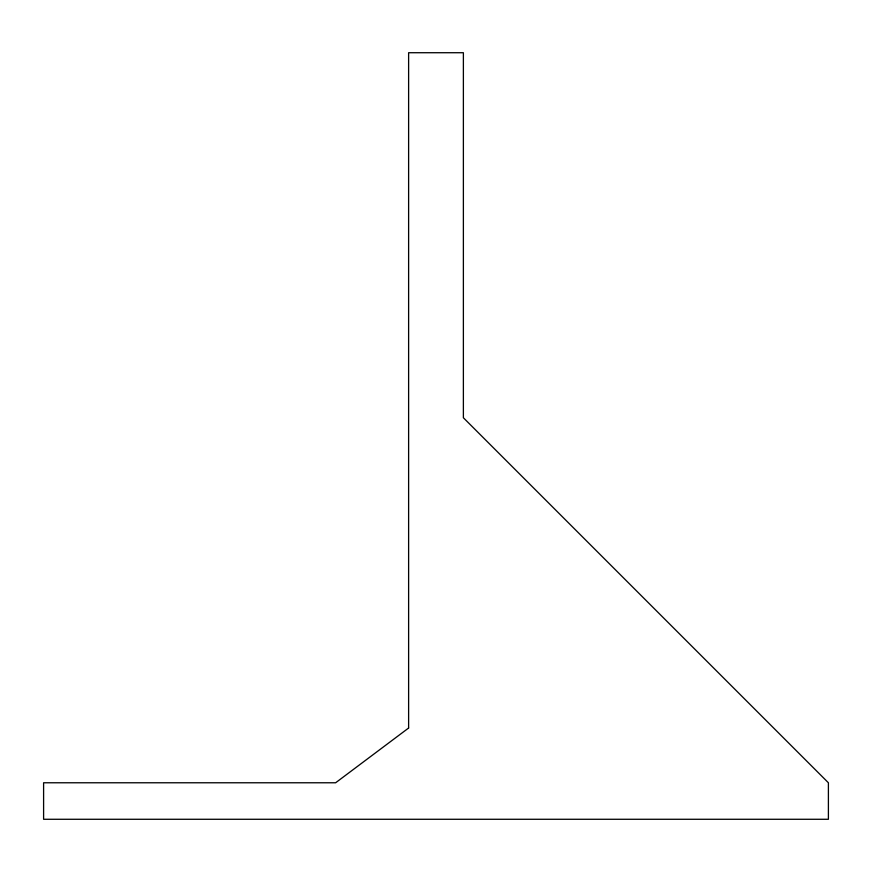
<?xml version="1.0" encoding="UTF-8"?>
<svg xmlns="http://www.w3.org/2000/svg" width="872" height="872" viewBox="0 0 872 872"><rect width="100%" height="100%" fill="white"/><g stroke="black" fill="none" stroke-linecap="round" stroke-linejoin="round"><path stroke-width="1.31" d="M408.619 728.022L335.622 782.773L43.6 782.773L43.6 819.277L828.4 819.277L828.4 782.773L463.381 417.753L463.381 52.723L408.619 52.723L408.619 728.022"/></g></svg>
